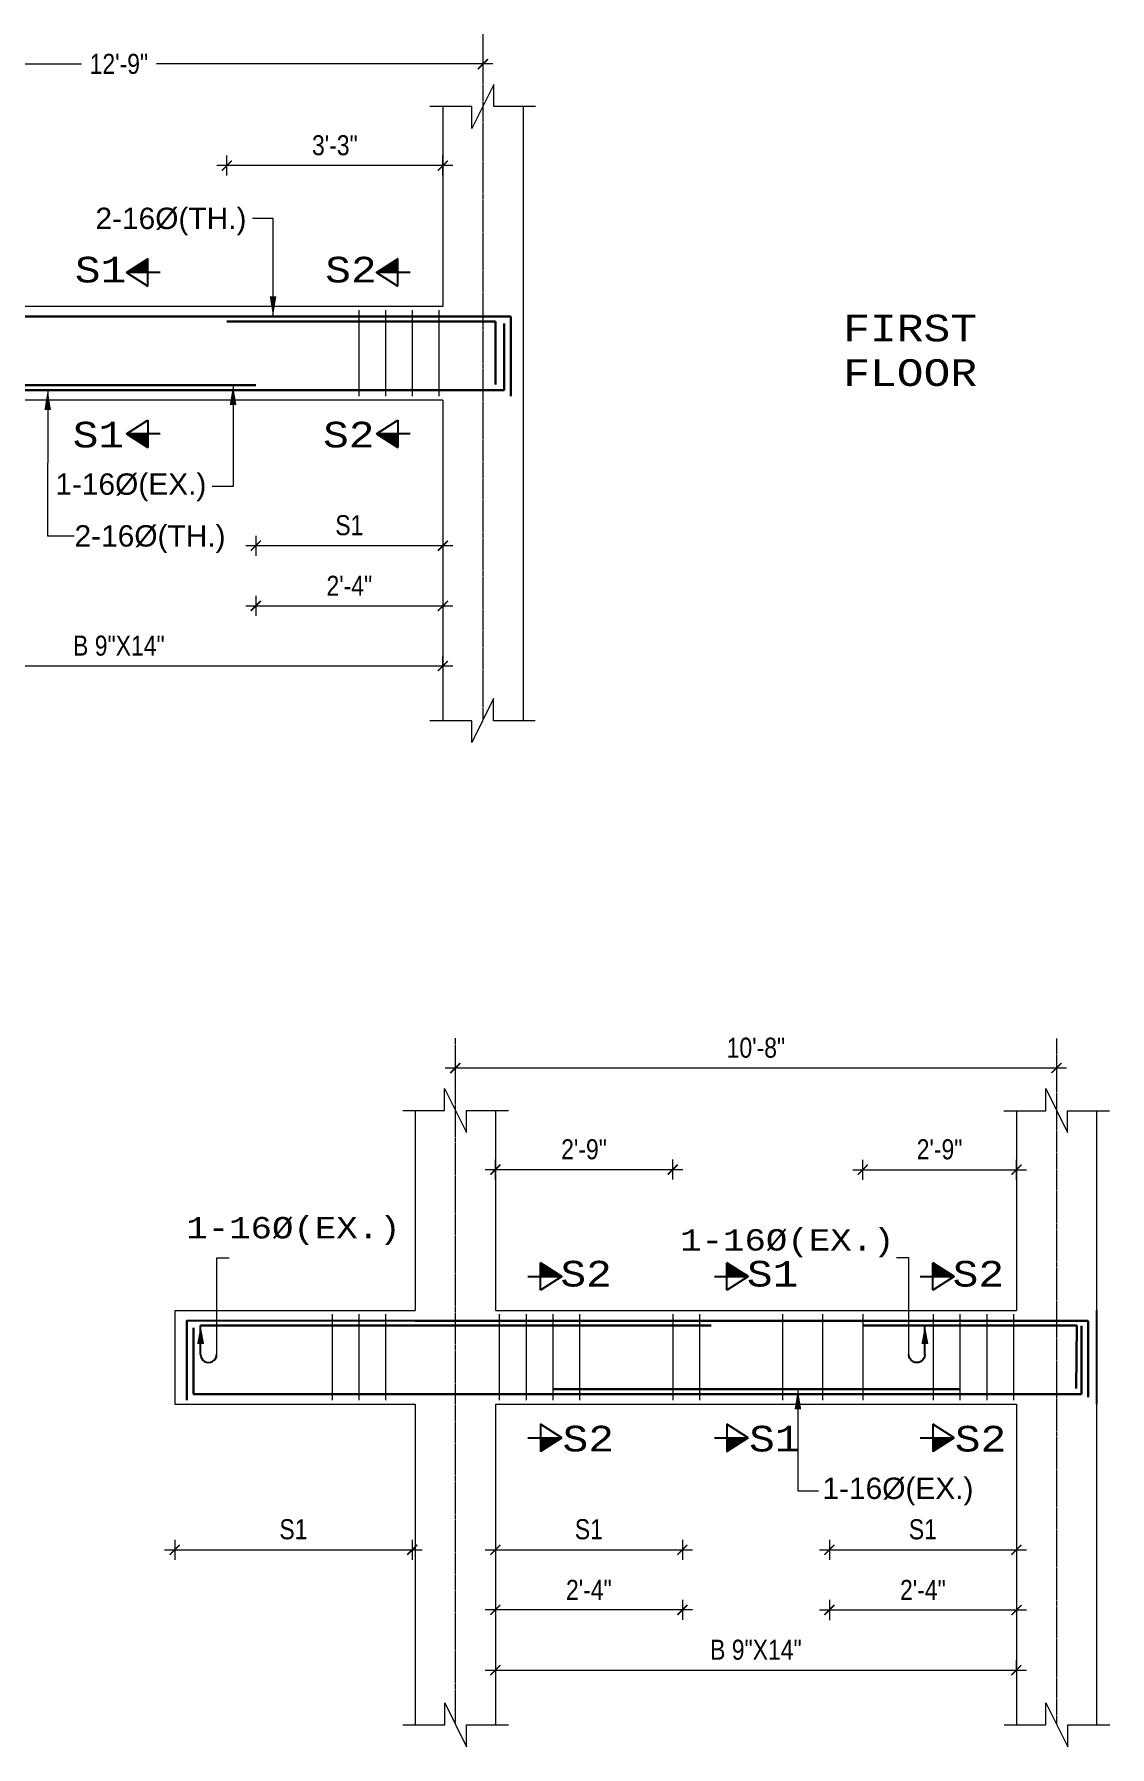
# Model space of a CAD drawing. Header units: inches. Extents: x -2812 to 9774, y -15726 to -746.
# Drawn here: x -1544 to -1222, y -11884 to -11371 of the extents above; entities that cross this region are included whole.
import ezdxf

# ---------------------------------------------------------------- set-up
doc = ezdxf.new("R2010")
doc.units = ezdxf.units.IN
doc.header["$LTSCALE"] = 17
doc.header["$MEASUREMENT"] = 0
for name, pattern in [('ACAD_ISO02W100', [15, 12, -3]), ('ACAD_ISO03W100', [30, 12, -18]), ('CENTER2', [1.125, 0.75, -0.125, 0.125, -0.125])]:
    doc.linetypes.add(name, pattern=pattern)
for name, color, linetype, lineweight in [('09 CONTINUITY', 7, 'Continuous', 9), ('15 CENTER', 113, 'CENTER2', 15), ('15 EXT BAR DIMENSION', 130, 'Continuous', 15), ('15 TEXT', 7, 'Continuous', 15), ('20 BEAM ELEVATION', 140, 'ACAD_ISO03W100', 20), ('20 BEAM SECTION ARROW', 7, 'ACAD_ISO02W100', 20), ('20 STIRRUPS', 137, 'Continuous', 20), ('25 BOT BAR', 12, 'Continuous', 25), ('30 EXTRABAR', 6, 'Continuous', 30), ('30 RENFORCEMENT', 12, 'Continuous', 30), ('MARK', 1, 'Continuous', 25), ('Profile ele', 4, 'Continuous', 25), ('RINF', 4, 'Continuous', 25)]:
    doc.layers.add(name, color=color, linetype=linetype, lineweight=lineweight)
doc.layers.add('Dim', color=1, linetype='Continuous')
doc.styles.add('ARIAL', font='arial.ttf')
doc.styles.add('CUNEW', font='cour.ttf')
doc.styles.add('ordinary', font='ARIALN.TTF')
doc.styles.add('TEX8', font='cour.ttf', dxfattribs={"width": 0.75})
doc.dimstyles.new('SUREN 1', dxfattribs={"dimtxt": 0.75, "dimasz": 6, "dimexe": 1.5, "dimexo": 1.5, "dimgap": 1, "dimtad": 1, "dimdec": 1, "dimzin": 3, "dimdsep": 46, "dimlunit": 4, "dimtxsty": 'TEX8', "dimblk": 'ARCHTICK', "dimcen": 0.09375, "dimclrd": 1, "dimclre": 1, "dimclrt": 256, "dimadec": 0, "dimazin": 0, "dimtfac": 0.75, "dimtdec": 1, "dimtmove": 1, "dimatfit": 3, "dimfxl": 1, "dimtolj": 1, "dimtzin": 0, "dimlwd": 9, "dimlwe": 9, "dimarcsym": 0})
doc.dimstyles.new('SUREN 4', dxfattribs={"dimtxt": 4, "dimasz": 3, "dimexe": 3, "dimexo": 0, "dimgap": 3, "dimtad": 1, "dimdec": 0, "dimzin": 3, "dimdsep": 46, "dimlunit": 4, "dimtxsty": 'ordinary', "dimblk": 'ARCHTICK', "dimcen": 8, "dimdle": 3, "dimclrd": 1, "dimclre": 5, "dimclrt": 256, "dimadec": 3, "dimazin": 0, "dimtfac": 1, "dimtdec": 0, "dimtmove": 1, "dimatfit": 3, "dimfxl": 3, "dimfxlon": 1, "dimfrac": 1, "dimtolj": 1, "dimtzin": 0, "dimlwd": 5, "dimlwe": 5, "dimarcsym": 0})

# ---------------------------------------------------------------- blocks, each defined once
blk = doc.blocks.new('_ArchTick')
at = {"color": 0, "linetype": 'ByBlock', "const_width": 0.15}
blk.add_lwpolyline([(-0.5, -0.5), (0.5, 0.5)], dxfattribs=at)
blk = doc.blocks.new('*D1344')
at = {"layer": 'Defpoints', "color": 0, "transparency": 16777216}
for p in [(15592.66, -9486.77), (15648.66, -9486.77), (15592.66, -9530.38)]:
    blk.add_point(p, dxfattribs=at)
at = {"layer": 'Dim', "color": 5, "lineweight": 5, "transparency": 16777216}
for p, q in [((15592.66, -9527.38), (15592.66, -9533.38)), ((15648.66, -9527.38), (15648.66, -9533.38))]:
    blk.add_line(p, q, dxfattribs=at)
at = {"layer": 'Dim', "color": 1, "lineweight": 5, "transparency": 16777216}
blk.add_line((15651.66, -9530.38), (15589.66, -9530.38), dxfattribs=at)
at = {"layer": 'Dim', "color": 1, "lineweight": 5, "transparency": 16777216, "xscale": 3, "yscale": 3, "zscale": 3, "rotation": 180}
blk.add_blockref('_ArchTick', (15592.66, -9530.38), dxfattribs=at)
at = {"layer": 'Dim', "color": 1, "lineweight": 5, "transparency": 16777216, "xscale": 3, "yscale": 3, "zscale": 3}
blk.add_blockref('_ArchTick', (15648.66, -9530.38), dxfattribs=at)
at = {"layer": 'Dim', "transparency": 16777216, "insert": (15620.66, -9524.27), "char_height": 6, "attachment_point": 5, "style": 'ordinary'}
blk.add_mtext('\\A1;S1', dxfattribs=at)
blk = doc.blocks.new('*D1345')
at = {"layer": 'Defpoints', "color": 0, "transparency": 16777216}
for p in [(15592.66, -9486.77), (15648.66, -9486.77), (15648.66, -9548.38)]:
    blk.add_point(p, dxfattribs=at)
at = {"layer": 'Dim', "color": 1, "lineweight": 5, "transparency": 16777216}
blk.add_line((15589.66, -9548.38), (15651.66, -9548.38), dxfattribs=at)
at = {"layer": 'Dim', "color": 5, "lineweight": 5, "transparency": 16777216}
for p, q in [((15592.66, -9545.38), (15592.66, -9551.38)), ((15648.66, -9545.38), (15648.66, -9551.38))]:
    blk.add_line(p, q, dxfattribs=at)
at = {"layer": 'Dim', "color": 1, "lineweight": 5, "transparency": 16777216, "xscale": 3, "yscale": 3, "zscale": 3, "rotation": 180}
blk.add_blockref('_ArchTick', (15592.66, -9548.38), dxfattribs=at)
at = {"layer": 'Dim', "color": 1, "lineweight": 5, "transparency": 16777216, "xscale": 3, "yscale": 3, "zscale": 3}
blk.add_blockref('_ArchTick', (15648.66, -9548.38), dxfattribs=at)
at = {"layer": 'Dim', "transparency": 16777216, "insert": (15620.66, -9542.36), "char_height": 6, "attachment_point": 5, "style": 'ordinary'}
blk.add_mtext('\\A1;2\'-4"', dxfattribs=at)
blk = doc.blocks.new('*D1352')
at = {"layer": 'Defpoints', "color": 0, "transparency": 16777216}
for p in [(15454.66, -9566.38), (15454.66, -9566.38), (15648.66, -9566.38)]:
    blk.add_point(p, dxfattribs=at)
at = {"layer": 'Dim', "color": 5, "lineweight": 5, "transparency": 16777216}
for p, q in [((15454.66, -9566.38), (15454.66, -9563.38)), ((15648.66, -9566.38), (15648.66, -9563.38))]:
    blk.add_line(p, q, dxfattribs=at)
at = {"layer": 'Dim', "color": 1, "lineweight": 5, "transparency": 16777216}
blk.add_line((15651.66, -9566.38), (15451.66, -9566.38), dxfattribs=at)
at = {"layer": 'Dim', "color": 1, "lineweight": 5, "transparency": 16777216, "xscale": 3, "yscale": 3, "zscale": 3, "rotation": 180}
blk.add_blockref('_ArchTick', (15454.66, -9566.38), dxfattribs=at)
at = {"layer": 'Dim', "color": 1, "lineweight": 5, "transparency": 16777216, "xscale": 3, "yscale": 3, "zscale": 3}
blk.add_blockref('_ArchTick', (15648.66, -9566.38), dxfattribs=at)
at = {"layer": 'Dim', "transparency": 16777216, "insert": (15551.66, -9560.31), "char_height": 6, "attachment_point": 5, "style": 'ordinary'}
blk.add_mtext('\\A1;B 9"X14"', dxfattribs=at)
blk = doc.blocks.new('*D1359')
at = {"layer": 'Defpoints', "color": 0, "transparency": 16777216}
for p in [(15442.66, -9377.29), (15660.66, -9377.29), (15660.66, -9386.19)]:
    blk.add_point(p, dxfattribs=at)
at = {"layer": 'Dim', "color": 5, "lineweight": 5, "transparency": 16777216}
for p, q in [((15442.66, -9383.19), (15442.66, -9389.19)), ((15660.66, -9383.19), (15660.66, -9389.19))]:
    blk.add_line(p, q, dxfattribs=at)
at = {"layer": 'Dim', "color": 1, "lineweight": 5, "transparency": 16777216}
for p, q in [((15439.66, -9386.19), (15540.43, -9386.19)), ((15663.66, -9386.19), (15562.88, -9386.19))]:
    blk.add_line(p, q, dxfattribs=at)
at = {"layer": 'Dim', "color": 1, "lineweight": 5, "transparency": 16777216, "xscale": 3, "yscale": 3, "zscale": 3, "rotation": 180}
blk.add_blockref('_ArchTick', (15442.66, -9386.19), dxfattribs=at)
at = {"layer": 'Dim', "color": 1, "lineweight": 5, "transparency": 16777216, "xscale": 3, "yscale": 3, "zscale": 3}
blk.add_blockref('_ArchTick', (15660.66, -9386.19), dxfattribs=at)
at = {"layer": 'Dim', "transparency": 16777216, "insert": (15551.66, -9386.19), "char_height": 6, "attachment_point": 5, "style": 'ordinary'}
blk.add_mtext('\\A1;12\'-9"', dxfattribs=at)
blk = doc.blocks.new('*D1363')
at = {"layer": 'Defpoints', "color": 0, "transparency": 16777216}
for p in [(15583.99, -9416.6), (15648.66, -9458.77), (15583.99, -9463.27, 0)]:
    blk.add_point(p, dxfattribs=at)
at = {"layer": 'Dim', "color": 5, "lineweight": 5, "transparency": 16777216}
for p, q in [((15583.99, -9419.6), (15583.99, -9413.6)), ((15648.66, -9419.6), (15648.66, -9413.6))]:
    blk.add_line(p, q, dxfattribs=at)
at = {"layer": 'Dim', "color": 1, "lineweight": 5, "transparency": 16777216}
blk.add_line((15651.66, -9416.6), (15580.99, -9416.6), dxfattribs=at)
at = {"layer": 'Dim', "color": 1, "lineweight": 5, "transparency": 16777216, "xscale": 3, "yscale": 3, "zscale": 3, "rotation": 180}
blk.add_blockref('_ArchTick', (15583.99, -9416.6), dxfattribs=at)
at = {"layer": 'Dim', "color": 1, "lineweight": 5, "transparency": 16777216, "xscale": 3, "yscale": 3, "zscale": 3}
blk.add_blockref('_ArchTick', (15648.66, -9416.6), dxfattribs=at)
at = {"layer": 'Dim', "transparency": 16777216, "insert": (15616.32, -9410.54), "char_height": 6, "attachment_point": 5, "style": 'ordinary'}
blk.add_mtext('\\A1;3\'-3"', dxfattribs=at)
blk = doc.blocks.new('*D1037')
at = {"layer": 'Defpoints', "color": 0, "transparency": 16777216}
for p in [(17124.73, -8987.17), (17180.73, -8987.17), (17180.73, -9030.78)]:
    blk.add_point(p, dxfattribs=at)
at = {"layer": 'Dim', "color": 1, "lineweight": 5, "transparency": 16777216}
blk.add_line((17121.73, -9030.78), (17183.73, -9030.78), dxfattribs=at)
at = {"layer": 'Dim', "color": 5, "lineweight": 5, "transparency": 16777216}
for p, q in [((17124.73, -9027.78), (17124.73, -9033.78)), ((17180.73, -9027.78), (17180.73, -9033.78))]:
    blk.add_line(p, q, dxfattribs=at)
at = {"layer": 'Dim', "color": 1, "lineweight": 5, "transparency": 16777216, "xscale": 3, "yscale": 3, "zscale": 3, "rotation": 180}
blk.add_blockref('_ArchTick', (17124.73, -9030.78), dxfattribs=at)
at = {"layer": 'Dim', "color": 1, "lineweight": 5, "transparency": 16777216, "xscale": 3, "yscale": 3, "zscale": 3}
blk.add_blockref('_ArchTick', (17180.73, -9030.78), dxfattribs=at)
at = {"layer": 'Dim', "transparency": 16777216, "insert": (17152.73, -9024.67), "char_height": 6, "attachment_point": 5, "style": 'ordinary'}
blk.add_mtext('\\A1;S1', dxfattribs=at)
blk = doc.blocks.new('*D1038')
at = {"layer": 'Defpoints', "color": 0, "transparency": 16777216}
for p in [(17124.73, -8987.17), (17180.73, -8987.17), (17124.73, -9048.78)]:
    blk.add_point(p, dxfattribs=at)
at = {"layer": 'Dim', "color": 5, "lineweight": 5, "transparency": 16777216}
for p, q in [((17124.73, -9045.78), (17124.73, -9051.78)), ((17180.73, -9045.78), (17180.73, -9051.78))]:
    blk.add_line(p, q, dxfattribs=at)
at = {"layer": 'Dim', "color": 1, "lineweight": 5, "transparency": 16777216}
blk.add_line((17183.73, -9048.78), (17121.73, -9048.78), dxfattribs=at)
at = {"layer": 'Dim', "color": 1, "lineweight": 5, "transparency": 16777216, "xscale": 3, "yscale": 3, "zscale": 3, "rotation": 180}
blk.add_blockref('_ArchTick', (17124.73, -9048.78), dxfattribs=at)
at = {"layer": 'Dim', "color": 1, "lineweight": 5, "transparency": 16777216, "xscale": 3, "yscale": 3, "zscale": 3}
blk.add_blockref('_ArchTick', (17180.73, -9048.78), dxfattribs=at)
at = {"layer": 'Dim', "transparency": 16777216, "insert": (17152.73, -9042.77), "char_height": 6, "attachment_point": 5, "style": 'ordinary'}
blk.add_mtext('\\A1;2\'-4"', dxfattribs=at)
blk = doc.blocks.new('*D1039')
at = {"layer": 'Defpoints', "color": 0, "transparency": 16777216}
for p in [(17224.73, -8987.19), (17280.73, -8987.19), (17280.73, -9030.8)]:
    blk.add_point(p, dxfattribs=at)
at = {"layer": 'Dim', "color": 1, "lineweight": 5, "transparency": 16777216}
blk.add_line((17221.73, -9030.8), (17283.73, -9030.8), dxfattribs=at)
at = {"layer": 'Dim', "color": 5, "lineweight": 5, "transparency": 16777216}
for p, q in [((17224.73, -9027.8), (17224.73, -9033.8)), ((17280.73, -9027.8), (17280.73, -9033.8))]:
    blk.add_line(p, q, dxfattribs=at)
at = {"layer": 'Dim', "color": 1, "lineweight": 5, "transparency": 16777216, "xscale": 3, "yscale": 3, "zscale": 3, "rotation": 180}
blk.add_blockref('_ArchTick', (17224.73, -9030.8), dxfattribs=at)
at = {"layer": 'Dim', "color": 1, "lineweight": 5, "transparency": 16777216, "xscale": 3, "yscale": 3, "zscale": 3}
blk.add_blockref('_ArchTick', (17280.73, -9030.8), dxfattribs=at)
at = {"layer": 'Dim', "transparency": 16777216, "insert": (17252.73, -9024.69), "char_height": 6, "attachment_point": 5, "style": 'ordinary'}
blk.add_mtext('\\A1;S1', dxfattribs=at)
blk = doc.blocks.new('*D1040')
at = {"layer": 'Defpoints', "color": 0, "transparency": 16777216}
for p in [(17224.73, -8987.19), (17280.73, -8987.19), (17280.73, -9048.8)]:
    blk.add_point(p, dxfattribs=at)
at = {"layer": 'Dim', "color": 5, "lineweight": 5, "transparency": 16777216}
for p, q in [((17224.73, -9045.8), (17224.73, -9051.8)), ((17280.73, -9045.8), (17280.73, -9051.8))]:
    blk.add_line(p, q, dxfattribs=at)
at = {"layer": 'Dim', "color": 1, "lineweight": 5, "transparency": 16777216}
blk.add_line((17221.73, -9048.8), (17283.73, -9048.8), dxfattribs=at)
at = {"layer": 'Dim', "color": 1, "lineweight": 5, "transparency": 16777216, "xscale": 3, "yscale": 3, "zscale": 3, "rotation": 180}
blk.add_blockref('_ArchTick', (17224.73, -9048.8), dxfattribs=at)
at = {"layer": 'Dim', "color": 1, "lineweight": 5, "transparency": 16777216, "xscale": 3, "yscale": 3, "zscale": 3}
blk.add_blockref('_ArchTick', (17280.73, -9048.8), dxfattribs=at)
at = {"layer": 'Dim', "transparency": 16777216, "insert": (17252.73, -9042.79), "char_height": 6, "attachment_point": 5, "style": 'ordinary'}
blk.add_mtext('\\A1;2\'-4"', dxfattribs=at)
blk = doc.blocks.new('*D1041')
at = {"layer": 'Defpoints', "color": 0, "transparency": 16777216}
for p in [(17124.73, -9066.78), (17280.73, -9066.8, 0), (17280.73, -9066.8)]:
    blk.add_point(p, dxfattribs=at)
at = {"layer": 'Dim', "color": 1, "lineweight": 5, "transparency": 16777216}
blk.add_line((17121.73, -9066.8), (17283.73, -9066.8), dxfattribs=at)
at = {"layer": 'Dim', "color": 5, "lineweight": 5, "transparency": 16777216}
for p, q in [((17124.73, -9066.78), (17124.73, -9069.8)), ((17280.73, -9066.8), (17280.73, -9063.8))]:
    blk.add_line(p, q, dxfattribs=at)
at = {"layer": 'Dim', "color": 1, "lineweight": 5, "transparency": 16777216, "xscale": 3, "yscale": 3, "zscale": 3, "rotation": 180}
blk.add_blockref('_ArchTick', (17124.73, -9066.8), dxfattribs=at)
at = {"layer": 'Dim', "color": 1, "lineweight": 5, "transparency": 16777216, "xscale": 3, "yscale": 3, "zscale": 3}
blk.add_blockref('_ArchTick', (17280.73, -9066.8), dxfattribs=at)
at = {"layer": 'Dim', "transparency": 16777216, "insert": (17202.73, -9060.73), "char_height": 6, "attachment_point": 5, "style": 'ordinary'}
blk.add_mtext('\\A1;B 9"X14"', dxfattribs=at)
blk = doc.blocks.new('A$C760A2D39')
at = {"layer": 'MARK', "color": 2}
blk.add_line((0.65, 1.5), (0.65, 6.92), dxfattribs=at)
blk.add_ellipse((2.15, 1.5), major_axis=(-1.06, 1.06), ratio=1, start_param=0.785398, end_param=3.926991, dxfattribs=at)
blk.add_solid([(1.3, 3.47), (0.65, 6.93), (0, 3.47)], dxfattribs=at)
blk = doc.blocks.new('A$C685A745A')
at = {"layer": '20 BEAM ELEVATION', "linetype": 'Continuous', "lineweight": 20, "ltscale": 10}
blk.add_lwpolyline([(3.65, 1.47), (3.65, 19.57), (5.96, 19.57)], dxfattribs=at)
at = {"layer": '20 BEAM SECTION ARROW', "color": 6, "linetype": 'Continuous'}
blk.add_blockref('A$C760A2D39', (0, -0.01), dxfattribs=at)
blk = doc.blocks.new('*D1042')
at = {"layer": 'Defpoints', "color": 0, "transparency": 16777216}
for p in [(17177.84, -8917), (17124.73, -8959.17), (17177.84, -8963.69)]:
    blk.add_point(p, dxfattribs=at)
at = {"layer": 'Dim', "color": 1, "lineweight": 5, "transparency": 16777216}
blk.add_line((17121.73, -8917), (17180.84, -8917), dxfattribs=at)
at = {"layer": 'Dim', "color": 5, "lineweight": 5, "transparency": 16777216}
for p, q in [((17124.73, -8920), (17124.73, -8914)), ((17177.84, -8920), (17177.84, -8914))]:
    blk.add_line(p, q, dxfattribs=at)
at = {"layer": 'Dim', "color": 1, "lineweight": 5, "transparency": 16777216, "xscale": 3, "yscale": 3, "zscale": 3, "rotation": 180}
blk.add_blockref('_ArchTick', (17124.73, -8917), dxfattribs=at)
at = {"layer": 'Dim', "color": 1, "lineweight": 5, "transparency": 16777216, "xscale": 3, "yscale": 3, "zscale": 3}
blk.add_blockref('_ArchTick', (17177.84, -8917), dxfattribs=at)
at = {"layer": 'Dim', "transparency": 16777216, "insert": (17151.28, -8910.94), "char_height": 6, "attachment_point": 5, "style": 'ordinary'}
blk.add_mtext('\\A1;2\'-9"', dxfattribs=at)
blk = doc.blocks.new('*D1043')
at = {"layer": 'Defpoints', "color": 0, "transparency": 16777216}
for p in [(17280.73, -8917.02), (17280.73, -8959.19), (17234.72, -8963.69)]:
    blk.add_point(p, dxfattribs=at)
at = {"layer": 'Dim', "color": 1, "lineweight": 5, "transparency": 16777216}
blk.add_line((17231.72, -8917.02), (17283.73, -8917.02), dxfattribs=at)
at = {"layer": 'Dim', "color": 5, "lineweight": 5, "transparency": 16777216}
for p, q in [((17234.72, -8920.02), (17234.72, -8914.02)), ((17280.73, -8920.02), (17280.73, -8914.02))]:
    blk.add_line(p, q, dxfattribs=at)
at = {"layer": 'Dim', "color": 1, "lineweight": 5, "transparency": 16777216, "xscale": 3, "yscale": 3, "zscale": 3, "rotation": 180}
blk.add_blockref('_ArchTick', (17234.72, -8917.02), dxfattribs=at)
at = {"layer": 'Dim', "color": 1, "lineweight": 5, "transparency": 16777216, "xscale": 3, "yscale": 3, "zscale": 3}
blk.add_blockref('_ArchTick', (17280.73, -8917.02), dxfattribs=at)
at = {"layer": 'Dim', "transparency": 16777216, "insert": (17257.72, -8910.96), "char_height": 6, "attachment_point": 5, "style": 'ordinary'}
blk.add_mtext('\\A1;2\'-9"', dxfattribs=at)
blk = doc.blocks.new('*D1078')
at = {"layer": 'Defpoints', "color": 0, "transparency": 16777216}
for p in [(17028.73, -8987.17), (17099.84, -8987.17), (17099.84, -9030.78)]:
    blk.add_point(p, dxfattribs=at)
at = {"layer": 'Dim', "color": 1, "lineweight": 5, "transparency": 16777216}
blk.add_line((17025.73, -9030.78), (17102.84, -9030.78), dxfattribs=at)
at = {"layer": 'Dim', "color": 5, "lineweight": 5, "transparency": 16777216}
for p, q in [((17028.73, -9027.78), (17028.73, -9033.78)), ((17099.84, -9027.78), (17099.84, -9033.78))]:
    blk.add_line(p, q, dxfattribs=at)
at = {"layer": 'Dim', "color": 1, "lineweight": 5, "transparency": 16777216, "xscale": 3, "yscale": 3, "zscale": 3, "rotation": 180}
blk.add_blockref('_ArchTick', (17028.73, -9030.78), dxfattribs=at)
at = {"layer": 'Dim', "color": 1, "lineweight": 5, "transparency": 16777216, "xscale": 3, "yscale": 3, "zscale": 3}
blk.add_blockref('_ArchTick', (17099.84, -9030.78), dxfattribs=at)
at = {"layer": 'Dim', "transparency": 16777216, "insert": (17064.28, -9024.67), "char_height": 6, "attachment_point": 5, "style": 'ordinary'}
blk.add_mtext('\\A1;S1', dxfattribs=at)
blk = doc.blocks.new('*D1437')
at = {"layer": 'Defpoints', "color": 0, "transparency": 16777216}
for p in [(17112.73, -8877.69), (17292.73, -8877.71, 0), (17112.73, -8886.61)]:
    blk.add_point(p, dxfattribs=at)
at = {"layer": 'Dim', "color": 1, "lineweight": 5, "transparency": 16777216}
blk.add_line((17295.73, -8886.61), (17109.73, -8886.61), dxfattribs=at)
at = {"layer": 'Dim', "color": 5, "lineweight": 5, "transparency": 16777216}
for p, q in [((17112.73, -8883.61), (17112.73, -8889.61)), ((17292.73, -8883.61), (17292.73, -8889.61))]:
    blk.add_line(p, q, dxfattribs=at)
at = {"layer": 'Dim', "color": 1, "lineweight": 5, "transparency": 16777216, "xscale": 3, "yscale": 3, "zscale": 3, "rotation": 180}
blk.add_blockref('_ArchTick', (17112.73, -8886.61), dxfattribs=at)
at = {"layer": 'Dim', "color": 1, "lineweight": 5, "transparency": 16777216, "xscale": 3, "yscale": 3, "zscale": 3}
blk.add_blockref('_ArchTick', (17292.73, -8886.61), dxfattribs=at)
at = {"layer": 'Dim', "transparency": 16777216, "insert": (17202.73, -8880.55), "char_height": 6, "attachment_point": 5, "style": 'ordinary'}
blk.add_mtext('\\A1;10\'-8"', dxfattribs=at)
blk = doc.blocks.new('BS2')
at = {"layer": 'RINF'}
h = blk.add_hatch(dxfattribs=at)
h.set_pattern_fill('ANSI31', color=1, scale=0.029257, style=0)
h.set_pattern_definition([(135.000000013, (-54020.7517822, -24837.1961772), (0.00271529004177, 0.00271529004057), [])])
h.paths.add_polyline_path([(15560.32, -9444.47), (15553.91, -9448.56), (15560.32, -9448.56)])
h = blk.add_hatch(dxfattribs=at)
h.set_pattern_fill('ANSI31', color=1, scale=0.029257, style=0)
h.set_pattern_definition([(135.000000013, (-54095.5920435, -24837.1961772), (0.00271529004177, 0.00271529004057), [])])
h.paths.add_polyline_path([(15635.16, -9444.47), (15628.75, -9448.56), (15635.16, -9448.56)])
h = blk.add_hatch(dxfattribs=at)
h.set_pattern_fill('ANSI31', color=1, scale=1.6, style=0)
h.set_pattern_definition([(135.000000013, (-3779094.36218, -826630.01669), (0.148492424155, 0.148492424089), [])])
h.paths.add_polyline_path([(15560.32, -9500.96), (15553.91, -9496.87), (15560.32, -9496.87)])
h = blk.add_hatch(dxfattribs=at)
h.set_pattern_fill('ANSI31', color=1, scale=1.6, style=0)
h.set_pattern_definition([(135.000000013, (-3779169.20244, -826630.01669), (0.148492424155, 0.148492424089), [])])
h.paths.add_polyline_path([(15635.16, -9500.96), (15628.75, -9496.87), (15635.16, -9496.87)])
at = {"layer": '09 CONTINUITY', "color": 2, "lineweight": 5, "ltscale": 25}
for points in [[(15676.38, -9398.94), (15663.87, -9398.94), (15663.87, -9392.31), (15657.34, -9405.48), (15657.34, -9398.94), (15644.76, -9398.94)], [(15676.33, -9582.77), (15663.83, -9582.77), (15663.83, -9576.14), (15657.29, -9589.31), (15657.29, -9582.77), (15644.71, -9582.77)]]:
    blk.add_lwpolyline(points, dxfattribs=at)
at = {"layer": '15 CENTER', "ltscale": 0.05}
blk.add_line((15660.66, -9377.29), (15660.66, -9582.53), dxfattribs=at)
at = {"layer": '20 BEAM ELEVATION', "linetype": 'ByBlock', "ltscale": 20}
for p, q in [((15648.66, -9398.94), (15648.66, -9458.77)), ((15672.66, -9398.94), (15672.66, -9486.77)), ((15648.66, -9458.77), (15454.66, -9458.77)), ((15648.66, -9486.77), (15454.66, -9486.77)), ((15648.66, -9486.77), (15648.66, -9582.77)), ((15672.66, -9486.77), (15672.66, -9582.77))]:
    blk.add_line(p, q, dxfattribs=at)
at = {"layer": '20 STIRRUPS'}
for p, q in [((15623.47, -9459.83), (15623.47, -9485.6)), ((15631.47, -9459.83), (15631.47, -9485.6)), ((15639.47, -9459.83), (15639.47, -9485.6)), ((15647.47, -9459.83), (15647.47, -9485.6))]:
    blk.add_line(p, q, dxfattribs=at)
at = {"layer": '30 EXTRABAR', "lineweight": 30, "ltscale": 0.75}
for p, q in [((15664.39, -9463.27, 0), (15664.39, -9482.09, 0)), ((15592.66, -9482.3), (15500.66, -9482.31))]:
    blk.add_line(p, q, dxfattribs=at)
at = {"layer": '30 EXTRABAR', "lineweight": 30, "ltscale": 0.75, "elevation": 0, "flags": 128}
blk.add_lwpolyline([(15664.39, -9463.27), (15583.99, -9463.27)], dxfattribs=at)
at = {"layer": '30 RENFORCEMENT', "lineweight": 30, "ltscale": 0.75}
for p, q in [((15668.97, -9461.8), (15250.66, -9461.82, 0)), ((15666.97, -9463.9), (15666.97, -9483.77)), ((15668.97, -9461.77), (15668.97, -9485.61)), ((15668.97, -9461.85), (15668.97, -9480.11)), ((15666.97, -9483.77), (15250.66, -9483.79, 0))]:
    blk.add_line(p, q, dxfattribs=at)
at = {"layer": 'RINF', "color": 1}
for p, q in [((15553.91, -9448.56), (15560.32, -9444.47)), ((15560.32, -9452.65), (15560.32, -9444.47)), ((15628.75, -9448.56), (15635.16, -9444.47)), ((15635.16, -9452.65), (15635.16, -9444.47)), ((15564.06, -9448.56), (15553.91, -9448.56)), ((15553.91, -9448.56), (15560.32, -9452.65)), ((15638.9, -9448.56), (15628.75, -9448.56)), ((15628.75, -9448.56), (15635.16, -9452.65)), ((15553.91, -9496.87, 0), (15560.32, -9492.78, 0)), ((15564.06, -9496.87, 0), (15553.91, -9496.87, 0)), ((15553.91, -9496.87, 0), (15560.32, -9500.96, 0)), ((15560.32, -9492.78, 0), (15560.32, -9500.96, 0)), ((15628.75, -9496.87, 0), (15635.16, -9492.78, 0)), ((15638.9, -9496.87, 0), (15628.75, -9496.87, 0)), ((15628.75, -9496.87, 0), (15635.16, -9500.96, 0)), ((15635.16, -9492.78, 0), (15635.16, -9500.96, 0))]:
    blk.add_line(p, q, dxfattribs=at)
at = {"layer": '15 TEXT', "style": 'ARIAL'}
for s, p in [('2-16%%C(TH.)', (15544.65, -9435.59, 0)), ('1-16%%C(EX.)', (15532.64, -9515.13, 0)), ('2-16%%C(TH.)', (15538.39, -9530.63, 0))]:
    blk.add_text(s, height=6.4, dxfattribs=at).set_placement(p)
at = {"layer": '15 TEXT', "insert": (15808.6, -9461.22, 0), "char_height": 8, "width": 201.2125, "attachment_point": 3, "style": 'CUNEW'}
blk.add_mtext('FIRST\\PFLOOR', dxfattribs=at)
at = {"layer": '20 BEAM SECTION ARROW', "color": 2, "style": 'CUNEW'}
for s, p in [('S1', (15538.49, -9451.58)), ('S2', (15613.44, -9451.58)), ('S1', (15537.84, -9500.95, 0)), ('S2', (15612.8, -9500.95, 0))]:
    blk.add_text(s, height=7.68, rotation=0, dxfattribs=at).set_placement(p)
at = {"layer": 'Dim'}
for base, p1, p2, text, override, picture, middle in [((15660.66, -9386.19), (15442.66, -9377.29), (15660.66, -9377.29), '12\'-9"', {"dimtxt": 6, "dimtad": 0}, '*D1359', (15551.66, -9386.19)), ((15583.99, -9416.6), (15648.66, -9458.77), (15583.99, -9463.27, 0), '3\'-3"', {"dimtxt": 6}, '*D1363', (15616.32, -9410.54)), ((15592.66, -9530.38), (15648.66, -9486.77), (15592.66, -9486.77), 'S1', {"dimtxt": 6}, '*D1344', (15620.66, -9524.27)), ((15648.66, -9548.38), (15592.66, -9486.77), (15648.66, -9486.77), '2\'-4"', {"dimtxt": 6}, '*D1345', (15620.66, -9542.36)), ((15454.66, -9566.38), (15648.66, -9566.38), (15454.66, -9566.38), 'B 9"X14"', {"dimtxt": 6}, '*D1352', (15551.66, -9560.31))]:
    dim = blk.add_linear_dim(base=base, p1=p1, p2=p2, angle=180, text=text, dimstyle='SUREN 4', override=override, dxfattribs=at)
    dim.commit()
    dim.dimension.update_dxf_attribs({"geometry": picture, "text_midpoint": middle})
at = {"layer": '15 TEXT'}
for points in [[(15597.81, -9461.77, 0), (15597.81, -9432.43, 0), (15591.63, -9432.43, 0)], [(15530.36, -9483.77, 0), (15530.33, -9527.38, 0), (15538.29, -9527.38, 0)], [(15585.86, -9482.27, 0), (15585.83, -9512.69, 0), (15579.64, -9512.69, 0)]]:
    blk.add_leader(points, dimstyle='SUREN 1', dxfattribs=at)
blk = doc.blocks.new('BS5')
at = {"layer": 'RINF'}
h = blk.add_hatch(dxfattribs=at)
h.set_pattern_fill('ANSI31', color=1, scale=0.029257, style=0)
h.set_pattern_definition([(135.000000013, (-52791.1867894, -24337.5969254), (0.00271529004177, 0.00271529004057), [])])
h.paths.add_polyline_path([(17138.23, -8944.87), (17144.63, -8948.96), (17138.23, -8948.96)])
h = blk.add_hatch(dxfattribs=at)
h.set_pattern_fill('ANSI31', color=1, scale=0.029257, style=0)
h.set_pattern_definition([(135.000000013, (-53133.346528, -24337.6067835), (0.00271529004177, 0.00271529004057), [])])
h.paths.add_polyline_path([(17194.07, -8944.88), (17200.47, -8948.97), (17194.07, -8948.97)])
h = blk.add_hatch(dxfattribs=at)
h.set_pattern_fill('ANSI31', color=1, scale=0.029257, style=0)
h.set_pattern_definition([(135.000000013, (-52673.7545873, -24337.6166415), (0.00271529004177, 0.00271529004057), [])])
h.paths.add_polyline_path([(17255.66, -8944.89), (17262.06, -8948.98), (17255.66, -8948.98)])
h = blk.add_hatch(dxfattribs=at)
h.set_pattern_fill('ANSI31', color=1, scale=1.6, style=0)
h.set_pattern_definition([(135.000000013, (-3777864.79719, -826130.41743), (0.148492424155, 0.148492424089), [])])
h.paths.add_polyline_path([(17138.23, -9001.36), (17144.63, -8997.27), (17138.23, -8997.27)])
h = blk.add_hatch(dxfattribs=at)
h.set_pattern_fill('ANSI31', color=1, scale=1.6, style=0)
h.set_pattern_definition([(135.000000013, (-3778206.95692, -826130.4273), (0.148492424155, 0.148492424089), [])])
h.paths.add_polyline_path([(17194.07, -9001.37), (17200.47, -8997.28), (17194.07, -8997.28)])
h = blk.add_hatch(dxfattribs=at)
h.set_pattern_fill('ANSI31', color=1, scale=1.6, style=0)
h.set_pattern_definition([(135.000000013, (-3777747.36498, -826130.43715), (0.148492424155, 0.148492424089), [])])
h.paths.add_polyline_path([(17255.66, -9001.38), (17262.06, -8997.29), (17255.66, -8997.29)])
at = {"layer": '09 CONTINUITY', "color": 2, "lineweight": 5, "ltscale": 25}
for points in [[(17097.01, -8899.34), (17109.51, -8899.34), (17109.51, -8892.71), (17116.05, -8905.89), (17116.05, -8899.34), (17128.63, -8899.34)], [(17097.05, -9083.17), (17109.56, -9083.17), (17109.56, -9076.54), (17116.09, -9089.72), (17116.09, -9083.17), (17128.68, -9083.17)]]:
    blk.add_lwpolyline(points, dxfattribs=at)
at = {"layer": '09 CONTINUITY', "color": 2, "lineweight": 5, "ltscale": 25, "elevation": 0}
for points in [[(17277.01, -8899.36), (17289.51, -8899.36), (17289.51, -8892.73), (17296.05, -8905.91), (17296.05, -8899.36), (17308.63, -8899.36)], [(17277.05, -9083.19), (17289.56, -9083.19), (17289.56, -9076.56), (17296.09, -9089.74), (17296.09, -9083.19), (17308.68, -9083.19)]]:
    blk.add_lwpolyline(points, dxfattribs=at)
at = {"layer": '15 CENTER', "ltscale": 0.05}
for p, q in [((17112.73, -8877.69), (17112.73, -9082.93)), ((17292.73, -8877.71, 0), (17292.73, -9082.95, 0))]:
    blk.add_line(p, q, dxfattribs=at)
at = {"layer": '20 BEAM ELEVATION', "linetype": 'ByBlock', "ltscale": 20}
for p, q in [((17100.73, -8899.34), (17100.73, -8959.17)), ((17124.73, -8899.34), (17124.73, -8959.17)), ((17280.73, -8899.36, 0), (17280.73, -8959.19, 0)), ((17304.73, -8899.36, 0), (17304.73, -8959.19, 0)), ((17028.73, -8959.17), (17028.73, -8981.67)), ((17028.73, -8959.17), (17100.73, -8959.17)), ((17028.73, -8959.17), (17028.73, -8987.17)), ((17124.73, -8959.17), (17280.73, -8959.19, 0)), ((17028.73, -8987.17), (17100.73, -8987.17)), ((17100.73, -8987.17), (17100.73, -9083.17)), ((17124.73, -8987.17), (17124.73, -9083.17)), ((17124.73, -8987.17), (17280.73, -8987.19, 0)), ((17280.73, -8987.19, 0), (17280.73, -9083.19, 0)), ((17304.73, -8987.19, 0), (17304.73, -9083.19, 0))]:
    blk.add_line(p, q, dxfattribs=at)
at = {"layer": '20 STIRRUPS'}
for p, q in [((17075.84, -8960.23), (17075.84, -8986.01)), ((17083.84, -8960.23), (17083.84, -8986.01)), ((17091.84, -8960.23), (17091.84, -8986.01)), ((17125.92, -8960.23), (17125.92, -8986.01)), ((17133.92, -8960.23), (17133.92, -8986.01)), ((17141.92, -8960.23), (17141.92, -8986.01)), ((17149.92, -8960.23), (17149.92, -8986.01)), ((17177.84, -8960.23), (17177.84, -8986.01)), ((17185.84, -8960.23), (17185.84, -8986.01)), ((17210.72, -8960.25, 0), (17210.72, -8986.02, 0)), ((17222.72, -8960.25, 0), (17222.72, -8986.02, 0)), ((17234.72, -8960.25, 0), (17234.72, -8986.02, 0)), ((17255.84, -8960.25, 0), (17255.84, -8986.02, 0)), ((17263.84, -8960.25, 0), (17263.84, -8986.02, 0)), ((17271.84, -8960.25, 0), (17271.84, -8986.02, 0)), ((17279.84, -8960.25, 0), (17279.84, -8986.02, 0))]:
    blk.add_line(p, q, dxfattribs=at)
at = {"layer": '30 EXTRABAR', "lineweight": 30, "ltscale": 0.75}
for p, q in [((17234.72, -8963.69, 0), (17298.78, -8963.69, 0)), ((17298.78, -8963.69, 0), (17298.6, -8982.51, 0)), ((17141.92, -8982.72), (17263.84, -8982.75, 0))]:
    blk.add_line(p, q, dxfattribs=at)
at = {"layer": '30 EXTRABAR', "lineweight": 30, "ltscale": 0.75, "elevation": 0, "flags": 128}
for points in [[(17036.5, -8963.68), (17189.39, -8963.68)], [(17100.73, -8963.68), (17177.84, -8963.69)]]:
    blk.add_lwpolyline(points, dxfattribs=at)
at = {"layer": '30 RENFORCEMENT', "lineweight": 30, "ltscale": 0.75}
for p, q in [((17032.41, -8962.17), (17032.41, -8986.01)), ((17032.41, -8962.25), (17104.41, -8962.2)), ((17032.41, -8962.25), (17032.41, -8980.51)), ((17034.41, -8964.3), (17034.41, -8984.17)), ((17100.73, -8962.22, 0), (17302.2, -8962.22, 0)), ((17300.2, -8963.75, 0), (17300.2, -8984.19, 0)), ((17302.2, -8962.22, 0), (17302.2, -8985.11, 0)), ((17034.41, -8984.24), (17106.41, -8984.17)), ((17100.73, -8984.18, 0), (17300.2, -8984.19, 0))]:
    blk.add_line(p, q, dxfattribs=at)
at = {"layer": 'Profile ele'}
blk.add_line((17304.73, -8959.19, 0), (17304.73, -8987.19, 0), dxfattribs=at)
at = {"layer": 'RINF', "color": 1}
for p, q in [((17134.49, -8948.96), (17144.63, -8948.96)), ((17138.23, -8953.05), (17138.23, -8944.87)), ((17144.63, -8948.96), (17138.23, -8944.87)), ((17144.63, -8948.96), (17138.23, -8953.05)), ((17190.33, -8948.97, 0), (17200.47, -8948.97, 0)), ((17194.07, -8953.06, 0), (17194.07, -8944.88, 0)), ((17200.47, -8948.97, 0), (17194.07, -8944.88, 0)), ((17200.47, -8948.97, 0), (17194.07, -8953.06, 0)), ((17251.92, -8948.98, 0), (17262.06, -8948.98, 0)), ((17255.66, -8953.07, 0), (17255.66, -8944.89, 0)), ((17262.06, -8948.98, 0), (17255.66, -8944.89, 0)), ((17262.06, -8948.98, 0), (17255.66, -8953.07, 0)), ((17138.23, -8993.18, 0), (17138.23, -9001.36, 0)), ((17144.63, -8997.27, 0), (17138.23, -8993.18, 0)), ((17194.07, -8993.19, 0), (17194.07, -9001.37, 0)), ((17200.47, -8997.28, 0), (17194.07, -8993.19, 0)), ((17255.66, -8993.2, 0), (17255.66, -9001.38, 0)), ((17262.06, -8997.29, 0), (17255.66, -8993.2, 0)), ((17134.49, -8997.27, 0), (17144.63, -8997.27, 0)), ((17144.63, -8997.27, 0), (17138.23, -9001.36, 0)), ((17190.33, -8997.28, 0), (17200.47, -8997.28, 0)), ((17200.47, -8997.28, 0), (17194.07, -9001.37, 0)), ((17251.92, -8997.29, 0), (17262.06, -8997.29, 0)), ((17262.06, -8997.29, 0), (17255.66, -9001.38, 0))]:
    blk.add_line(p, q, dxfattribs=at)
at = {"layer": '15 EXT BAR DIMENSION', "xscale": -1.599999999998545, "yscale": 1.599999999998545, "zscale": 1.600000000000193}
blk.add_blockref('A$C685A745A', (17254.38, -8974.75, 0), dxfattribs=at)
at = {"layer": '15 TEXT', "xscale": 1.600000000000364, "yscale": 1.600000000000364, "zscale": 1.600000000000364}
blk.add_blockref('A$C685A745A', (17035.46, -8974.74, 0), dxfattribs=at)
at = {"layer": '15 EXT BAR DIMENSION', "style": 'CUNEW'}
for p in [(17032.21, -8937.57, 0), (17180.08, -8941.22, 0)]:
    blk.add_text('1-16%%C(EX.)', height=6.4, dxfattribs=at).set_placement(p)
at = {"layer": '15 TEXT', "style": 'ARIAL'}
blk.add_text('1-16%%C(EX.)', height=6.4, dxfattribs=at).set_placement((17222.66, -9015.58, 0))
at = {"layer": '20 BEAM SECTION ARROW', "color": 2, "style": 'CUNEW'}
for s, p in [('S2', (17144.21, -8951.98)), ('S1', (17200.05, -8951.99, 0)), ('S2', (17261.64, -8952, 0)), ('S2', (17144.86, -9001.35, 0)), ('S1', (17200.7, -9001.36, 0)), ('S2', (17262.29, -9001.37, 0))]:
    blk.add_text(s, height=7.68, rotation=360, dxfattribs=at).set_placement(p)
at = {"layer": 'Dim'}
for base, p1, p2, text, picture, middle in [((17112.73, -8886.61), (17292.73, -8877.71, 0), (17112.73, -8877.69), '10\'-8"', '*D1437', (17202.73, -8880.55)), ((17177.84, -8917), (17124.73, -8959.17), (17177.84, -8963.69), '2\'-9"', '*D1042', (17151.28, -8910.94)), ((17280.73, -8917.02, 0), (17234.72, -8963.69, 0), (17280.73, -8959.19, 0), '2\'-9"', '*D1043', (17257.72, -8910.96, 0)), ((17099.84, -9030.78), (17028.73, -8987.17), (17099.84, -8987.17), 'S1', '*D1078', (17064.28, -9024.67)), ((17180.73, -9030.78), (17124.73, -8987.17), (17180.73, -8987.17), 'S1', '*D1037', (17152.73, -9024.67)), ((17124.73, -9048.78), (17180.73, -8987.17), (17124.73, -8987.17), '2\'-4"', '*D1038', (17152.73, -9042.77)), ((17280.73, -9030.8, 0), (17224.73, -8987.19, 0), (17280.73, -8987.19, 0), 'S1', '*D1039', (17252.73, -9024.69, 0)), ((17280.73, -9048.8, 0), (17224.73, -8987.19, 0), (17280.73, -8987.19, 0), '2\'-4"', '*D1040', (17252.73, -9042.79, 0)), ((17280.73, -9066.8), (17124.73, -9066.78), (17280.73, -9066.8, 0), 'B 9"X14"', '*D1041', (17202.73, -9060.73))]:
    dim = blk.add_linear_dim(base=base, p1=p1, p2=p2, text=text, dimstyle='SUREN 4', override={"dimtxt": 6}, dxfattribs=at)
    dim.commit()
    dim.dimension.update_dxf_attribs({"geometry": picture, "text_midpoint": middle})
at = {"layer": '15 TEXT'}
blk.add_leader([(17215.31, -8982.72, 0), (17215.34, -9013.14, 0), (17221.52, -9013.14, 0)], dimstyle='SUREN 1', dxfattribs=at)

msp = doc.modelspace()

# ---------------------------------------------------------------- block references
at = {"layer": '25 BOT BAR'}
for name, p in [('BS2', (-17070.59, -1994.18)), ('BS5', (-18530.95, -2794.29, 0))]:
    msp.add_blockref(name, p, dxfattribs=at)

doc.saveas('drawing.dxf')
